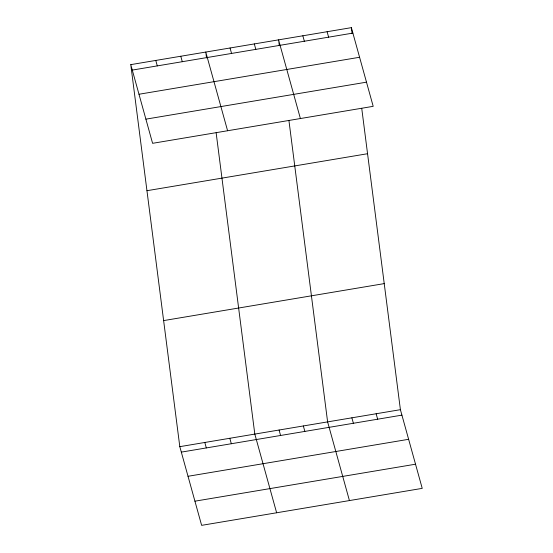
<?xml version="1.0" encoding="UTF-8"?>
<svg xmlns="http://www.w3.org/2000/svg" width="553" height="553" viewBox="0 0 553 553"><rect width="100%" height="100%" fill="white"/><g stroke="black" fill="none" stroke-linecap="round" stroke-linejoin="round"><path stroke-width="0.83" d="M130.771 64.632L351.369 27.65L373.192 106.335L152.593 143.317L130.771 64.632L179.808 446.665L201.631 525.35L422.229 488.368L400.407 409.683L361.731 108.333M132.285 70.086L352.883 33.097M138.983 94.252L359.588 57.27M145.888 119.151L366.494 82.169M146.953 190.702L367.551 153.72M163.626 320.595L384.224 283.613M179.808 446.665L400.407 409.683M181.322 452.119L401.92 415.137M188.02 476.285L408.619 439.303M194.926 501.184L415.524 464.202M327.106 31.721L328.62 37.169M302.844 35.786L304.35 41.24M300.397 118.536L278.574 39.857L279.327 45.74M376.144 413.755L377.651 419.202M254.311 43.922L255.818 49.376M351.874 417.819L353.388 423.273M230.041 47.993L231.555 53.441M349.427 500.569L327.611 421.891L288.929 120.54M227.594 130.743L205.778 52.058L206.532 57.941M303.341 425.955L304.855 431.409M180.776 56.254L182.29 61.701M279.078 430.027L280.585 435.474M155.773 60.443L157.287 65.89M276.631 512.776L254.809 434.091L216.133 132.748M229.813 438.287L231.32 443.734M204.81 442.476L206.317 447.923M351.369 27.65L352.13 33.533"/></g></svg>
